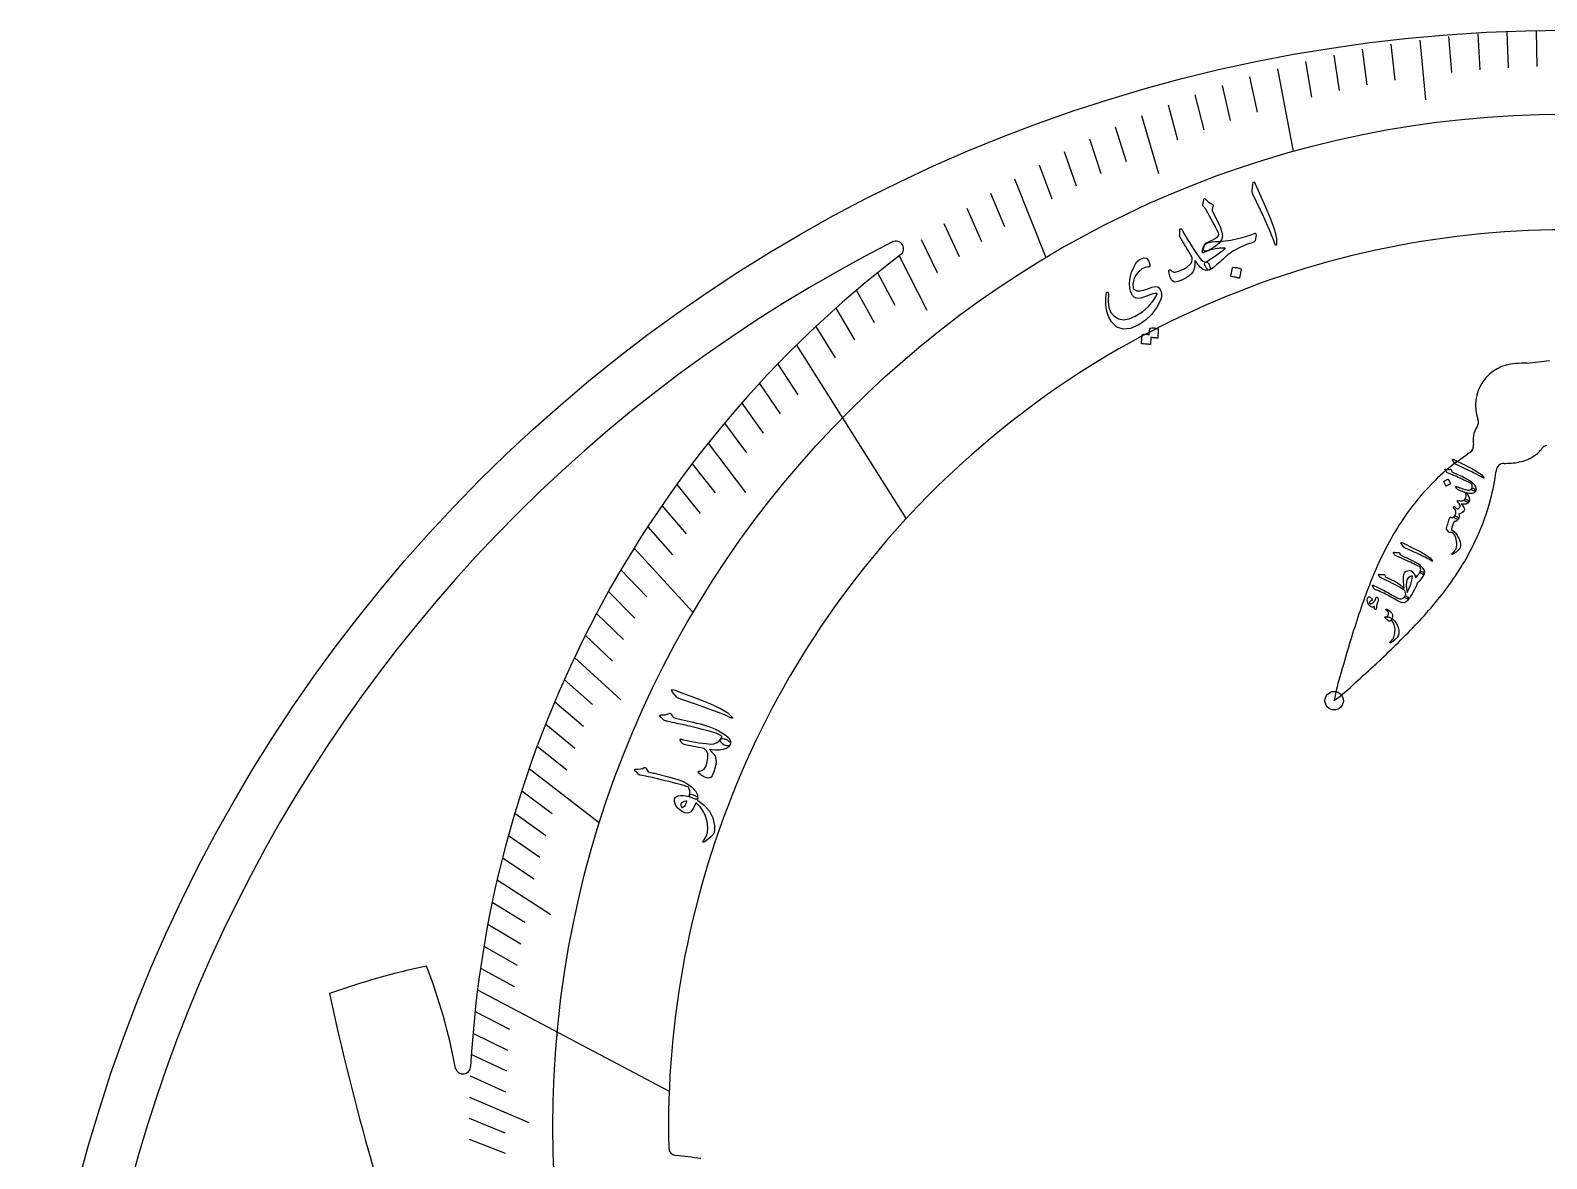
# Model space of a CAD drawing. Header units: millimetres. Extents: x -49.9 to 49.9, y -49.9 to 50.
# Drawn here: x -49.95 to -0.61, y 13.24 to 49.95 of the extents above; entities that cross this region are included whole.
import ezdxf

# ---------------------------------------------------------------- set-up
doc = ezdxf.new("R2010")
doc.units = ezdxf.units.MM
for name, color, linetype in [('CUT_INNER', 6, 'Continuous'), ('CUT_OUTER', 1, 'Continuous'), ('ENGRAVE', 7, 'Continuous'), ('ENGRAVE_FINE', 8, 'Continuous'), ('TEXT', 5, 'Continuous')]:
    doc.layers.add(name, color=color, linetype=linetype)

msp = doc.modelspace()

# ---------------------------------------------------------------- linework, layer by layer
at = {"layer": 'CUT_INNER'}
for points in [[(-2.88, 37.038), (-2.873, 37.048)], [(-3.551, 35.903), (-3.177, 36.172), (-3.169, 36.177), (-3.104, 36.217)], [(-2.249, 35.633), (-2.252, 35.608)], [(-35.623, 16.23), (-35.622, 16.242)]]:
    msp.add_lwpolyline(points, dxfattribs=at)
for centre, radius, start, end in [((0, 14.274), 29.183, 83.0706, 181.3508), ((0, 0), 48.312, 116.9529, 267.6389), ((-21.785, 42.841), 0.25, 307.4429, 116.8945), ((-0.001, 14.274), 35.676, 127.3268, 176.8373), ((-1.56, 37.746), 1.364, 92.2749, 199.3245), ((-1.214, 33.363), 5.76, 90.2986, 93.9792), ((-1.814, 46.738), 7.636, 274.2802, 279.7673), ((-2.253, 36.626), 0.75, 146.7186, 191.9759), ((-3.077, 37.194), 0.251, 324.3884, 23.6669), ((-3.234, 36.43), 0.25, 301.2635, 9.3566), ((-1.883, 37.512), 1.658, 293.4575, 298.4521), ((-1.853, 37.336), 1.49, 300.677, 306.0793), ((-1.438, 36.794), 0.808, 304.9083, 310.7602), ((-1.871, 37.254), 1.44, 311.8546, 317.2183), ((-1.43, 36.865), 0.851, 316.2855, 322.8168), ((-0.554, 36.197), 0.25, 102.0984, 142.1268), ((1.097, 29.87), 7.616, 127.619, 134.464), ((-9.405, 36.541), 7.214, 345.1236, 352.5697), ((-2, 35.611), 0.25, 88.124, 175.087), ((-1.956, 38.586), 2.725, 269.2501, 274.0103), ((-1.903, 37.831), 1.968, 273.998, 282.2075), ((-1.808, 37.38), 1.507, 282.3186, 292.8647), ((1.335, 29.628), 7.955, 134.4652, 143.9787), ((-10.029, 36.702), 7.859, 335.4263, 345.1527), ((2.019, 29.126), 8.804, 143.9538, 149.6137), ((3.328, 28.363), 10.319, 149.6311, 154.47), ((-10.491, 36.915), 8.367, 329.4502, 335.4159), ((5.862, 27.154), 13.127, 154.4784, 158.3129), ((-11.421, 37.468), 9.449, 324.1618, 329.4298), ((10.765, 25.204), 18.402, 158.3128, 161.0752), ((-13.104, 38.687), 11.527, 319.8074, 324.1489), ((21.199, 21.622), 29.435, 161.067, 162.809), ((-16.024, 41.156), 15.351, 316.5128, 319.8034), ((47.841, 13.368), 57.326, 162.79778, 164.14805), ((-21.468, 46.317), 22.852, 314.2847, 316.5167), ((-33.178, 58.309), 39.614, 313.0037, 314.2988), ((-50.167, 76.442), 64.461, 312.25106, 313.05393), ((-0.031, 26.777), 7.614, 162.8132, 169.6925), ((-12.054, 34.232), 7.593, 306.648, 313.5361), ((-32.019, -4.167), 24.204, 102.0276, 109.7847), ((-53.5, 13.018), 17.671, 10.2908, 21.5382), ((41.273, 35.978), 83.315, 192.03386, 199.77843), ((-35.872, 16.243), 0.25, 195.9061, 357.0117), ((-28.925, 13.591), 0.25, 181.2305, 263.6268), ((-30.363, -1.006), 14.418, 81.0966, 84.3854)]:
    msp.add_arc(centre, radius, start, end, dxfattribs=at)
at = {"layer": 'CUT_OUTER'}
msp.add_circle((0, 0), 49.95, dxfattribs=at)
at = {"layer": 'ENGRAVE'}
for points in [[(-9.369, 48.698), (-8.852, 46.011)], [(-17.92, 45.123), (-16.901, 42.558)], [(-25.016, 39.71), (-21.454, 34.056)], [(-30.305, 33.1), (-28.386, 31.003)], [(-33.718, 25.93), (-31.428, 24.169)], [(-35.397, 18.73), (-29.16, 15.43)]]:
    msp.add_lwpolyline(points, dxfattribs=at)
for centre, radius in [((0, 14.274), 32.949), ((-7.522, 28.139), 0.3)]:
    msp.add_circle(centre, radius, dxfattribs=at)
at = {"layer": 'ENGRAVE_FINE'}
for points in [[(-1.901, 49.899), (-1.857, 48.731)], [(-0.951, 49.937), (-0.929, 48.769)], [(-5.676, 49.495), (-5.543, 48.333)], [(-4.738, 49.634), (-4.553, 47.693)], [(-3.796, 49.748), (-3.707, 48.581)], [(-2.85, 49.836), (-2.783, 48.669)], [(-8.457, 48.933), (-8.257, 47.779)], [(-7.536, 49.145), (-7.359, 47.987)], [(-6.609, 49.333), (-6.454, 48.172)], [(-10.274, 48.439), (-10.03, 47.291)], [(-11.169, 48.157), (-10.904, 47.013)], [(-12.929, 47.525), (-12.62, 46.391)], [(-12.054, 47.852), (-11.767, 46.713)], [(-13.793, 47.176), (-13.242, 45.294)], [(-15.484, 46.415), (-15.111, 45.297)], [(-14.645, 46.806), (-14.293, 45.682)], [(-16.31, 46.004), (-15.915, 44.892)], [(-17.122, 45.573), (-16.707, 44.467)], [(-18.703, 44.654), (-18.246, 43.563)], [(-19.471, 44.168), (-18.993, 43.084)], [(-20.224, 43.664), (-19.725, 42.588)], [(-20.959, 43.144), (-20.441, 42.076)], [(-21.679, 42.608), (-20.78, 40.84)], [(-22.381, 42.056), (-21.822, 41.005)], [(-23.067, 41.49), (-22.487, 40.448)], [(-23.734, 40.91), (-23.135, 39.877)], [(-24.384, 40.316), (-23.765, 39.293)], [(-25.629, 39.092), (-24.972, 38.089)], [(-26.224, 38.462), (-25.548, 37.47)], [(-26.8, 37.822), (-26.105, 36.841)], [(-27.358, 37.172), (-26.644, 36.202)], [(-27.897, 36.513), (-26.675, 34.914)], [(-28.416, 35.845), (-27.666, 34.898)], [(-28.917, 35.169), (-28.148, 34.234)], [(-29.399, 34.486), (-28.613, 33.563)], [(-29.861, 33.796), (-29.058, 32.886)], [(-30.73, 32.398), (-29.892, 31.515)], [(-31.136, 31.692), (-30.281, 30.822)], [(-31.523, 30.981), (-30.652, 30.125)], [(-31.891, 30.266), (-31.004, 29.424)], [(-32.241, 29.548), (-30.734, 28.167)], [(-32.573, 28.828), (-31.654, 28.015)], [(-32.886, 28.105), (-31.952, 27.307)], [(-33.181, 27.381), (-32.232, 26.598)], [(-33.459, 26.656), (-32.494, 25.888)], [(-33.961, 25.204), (-32.968, 24.467)], [(-34.186, 24.478), (-33.179, 23.757)], [(-34.394, 23.753), (-33.373, 23.048)], [(-34.585, 23.029), (-33.551, 22.341)], [(-34.76, 22.307), (-33.013, 21.185)], [(-34.919, 21.586), (-33.859, 20.931)], [(-35.062, 20.868), (-33.99, 20.23)], [(-35.189, 20.152), (-34.105, 19.531)], [(-35.3, 19.439), (-34.205, 18.836)], [(-35.479, 18.024), (-34.361, 17.456)], [(-35.546, 17.322), (-34.417, 16.771)], [(-35.599, 16.624), (-34.46, 16.092)], [(-35.638, 15.93), (-34.489, 15.416)], [(-35.663, 15.241), (-33.728, 14.414)], [(-35.675, 14.557), (-34.507, 14.08)], [(-35.674, 13.878), (-34.497, 13.42)]]:
    msp.add_lwpolyline(points, dxfattribs=at)
at = {"layer": 'TEXT'}
for points in [[(-10.173, 44.924), (-10.161, 44.989), (-10.144, 45.017), (-10.12, 45.006), (-10.091, 44.958), (-9.78, 44.25), (-9.592, 43.814), (-9.466, 43.458), (-9.401, 43.182), (-9.397, 42.986), (-9.402, 42.969), (-9.408, 42.958), (-9.415, 42.955), (-9.423, 42.958), (-9.431, 42.965), (-9.438, 42.975), (-9.445, 42.989), (-9.451, 43.005), (-9.494, 43.134), (-9.545, 43.269), (-9.605, 43.41), (-9.673, 43.557), (-9.69, 43.596), (-9.738, 43.7), (-9.815, 43.869), (-9.924, 44.103), (-10.172, 44.62), (-10.183, 44.648), (-10.19, 44.675), (-10.194, 44.7), (-10.193, 44.725)], [(-11.291, 43.36), (-11.331, 43.442), (-11.373, 43.527), (-11.418, 43.617), (-11.467, 43.71), (-11.519, 43.807), (-11.575, 43.909), (-11.634, 44.015), (-11.697, 44.126), (-11.781, 44.231), (-11.788, 44.247), (-11.792, 44.263), (-11.793, 44.278), (-11.792, 44.294), (-11.791, 44.303), (-11.789, 44.314), (-11.786, 44.329), (-11.782, 44.346), (-11.777, 44.366), (-11.773, 44.389), (-11.767, 44.415), (-11.762, 44.444), (-11.76, 44.454), (-11.755, 44.462), (-11.749, 44.468), (-11.741, 44.473), (-11.733, 44.474), (-11.726, 44.472), (-11.718, 44.467), (-11.71, 44.458), (-11.667, 44.408), (-11.616, 44.364), (-11.557, 44.325), (-11.49, 44.29), (-11.473, 44.28), (-11.463, 44.267), (-11.46, 44.251), (-11.465, 44.233), (-11.496, 44.123), (-11.497, 44.11), (-11.495, 44.096), (-11.49, 44.078), (-11.482, 44.058), (-11.338, 43.784), (-11.236, 43.558), (-11.176, 43.381), (-11.158, 43.253), (-11.189, 43.132), (-11.277, 43.014), (-11.423, 42.9), (-11.625, 42.787), (-11.706, 42.76), (-11.755, 42.768), (-11.773, 42.814), (-11.758, 42.896), (-11.755, 42.907), (-11.751, 42.919), (-11.748, 42.93), (-11.744, 42.941), (-11.741, 42.951), (-11.738, 42.962), (-11.735, 42.972), (-11.732, 42.981), (-11.723, 43.002), (-11.709, 43.019), (-11.691, 43.033), (-11.669, 43.045), (-11.565, 43.09), (-11.474, 43.135), (-11.398, 43.177), (-11.335, 43.218), (-11.302, 43.248), (-11.284, 43.281), (-11.28, 43.319), (-11.291, 43.36)], [(-11.697, 42.411), (-11.672, 42.41), (-11.649, 42.401), (-11.628, 42.384), (-11.608, 42.36), (-11.589, 42.328), (-11.575, 42.295), (-11.564, 42.263), (-11.559, 42.231), (-11.558, 42.201), (-11.563, 42.178), (-11.573, 42.161), (-11.589, 42.15), (-11.684, 42.139), (-11.78, 42.17), (-11.877, 42.243), (-11.976, 42.359), (-11.991, 42.38), (-12.004, 42.398), (-12.015, 42.413), (-12.024, 42.425), (-12.032, 42.435), (-12.037, 42.442), (-12.04, 42.446), (-12.041, 42.447), (-12.049, 42.454), (-12.054, 42.454), (-12.057, 42.449), (-12.057, 42.437), (-12.058, 42.305), (-12.075, 42.195), (-12.107, 42.106), (-12.155, 42.038), (-12.236, 41.966), (-12.339, 41.899), (-12.462, 41.835), (-12.606, 41.774), (-12.715, 41.76), (-12.8, 41.808), (-12.862, 41.919), (-12.9, 42.092), (-12.901, 42.115), (-12.897, 42.133), (-12.89, 42.147), (-12.878, 42.157), (-12.865, 42.162), (-12.851, 42.161), (-12.836, 42.153), (-12.822, 42.139), (-12.79, 42.108), (-12.76, 42.088), (-12.73, 42.079), (-12.701, 42.08), (-12.558, 42.12), (-12.429, 42.175), (-12.315, 42.245), (-12.215, 42.331), (-12.177, 42.379), (-12.151, 42.432), (-12.138, 42.491), (-12.138, 42.556), (-12.151, 42.581), (-12.184, 42.638), (-12.238, 42.727), (-12.312, 42.847), (-12.351, 42.912), (-12.387, 42.97), (-12.418, 43.022), (-12.445, 43.068), (-12.469, 43.108), (-12.489, 43.14), (-12.504, 43.165), (-12.516, 43.183), (-12.532, 43.212), (-12.543, 43.239), (-12.549, 43.263), (-12.55, 43.285), (-12.549, 43.314), (-12.547, 43.34), (-12.546, 43.365), (-12.545, 43.388), (-12.544, 43.409), (-12.543, 43.428), (-12.543, 43.444), (-12.544, 43.459), (-12.543, 43.471), (-12.539, 43.481), (-12.532, 43.487), (-12.523, 43.492), (-12.51, 43.492), (-12.499, 43.49), (-12.491, 43.484), (-12.483, 43.474), (-12.402, 43.334), (-12.324, 43.202), (-12.248, 43.078), (-12.176, 42.962), (-12.106, 42.853), (-12.04, 42.752), (-11.977, 42.66), (-11.918, 42.574), (-11.857, 42.497), (-11.8, 42.444), (-11.746, 42.416), (-11.697, 42.411)], [(-11.401, 43.074), (-11.32, 43.075), (-11.237, 43.08), (-11.151, 43.087), (-11.064, 43.097), (-10.975, 43.111), (-10.885, 43.126), (-10.793, 43.144), (-10.699, 43.164), (-10.52, 43.207), (-10.363, 43.251), (-10.23, 43.296), (-10.118, 43.343), (-10.106, 43.347), (-10.095, 43.348), (-10.085, 43.344), (-10.077, 43.338), (-10.07, 43.328), (-10.066, 43.317), (-10.064, 43.305), (-10.064, 43.292), (-10.098, 43.104), (-10.102, 43.088), (-10.111, 43.076), (-10.123, 43.068), (-10.14, 43.063), (-10.375, 42.983), (-10.594, 42.887), (-10.795, 42.774), (-10.977, 42.646), (-10.988, 42.639), (-11.004, 42.625), (-11.028, 42.605), (-11.058, 42.579), (-11.095, 42.547), (-11.139, 42.508), (-11.189, 42.464), (-11.245, 42.412), (-11.355, 42.315), (-11.449, 42.238), (-11.527, 42.184), (-11.589, 42.15), (-11.608, 42.15), (-11.63, 42.162), (-11.657, 42.187), (-11.687, 42.225), (-11.723, 42.292), (-11.736, 42.346), (-11.727, 42.386), (-11.694, 42.413), (-11.64, 42.442), (-11.565, 42.489), (-11.47, 42.556), (-11.353, 42.64), (-11.294, 42.682), (-11.242, 42.72), (-11.198, 42.752), (-11.161, 42.778), (-11.132, 42.8), (-11.11, 42.816), (-11.096, 42.826), (-11.089, 42.832), (-11.087, 42.834), (-11.085, 42.836), (-11.084, 42.838), (-11.082, 42.839), (-11.081, 42.841), (-11.08, 42.842), (-11.079, 42.843), (-11.077, 42.843), (-11.07, 42.851), (-11.068, 42.857), (-11.072, 42.86), (-11.081, 42.862), (-11.12, 42.864), (-11.161, 42.865), (-11.202, 42.864), (-11.245, 42.86), (-11.29, 42.855), (-11.336, 42.848), (-11.383, 42.839), (-11.432, 42.828), (-11.479, 42.817), (-11.526, 42.805), (-11.572, 42.792), (-11.616, 42.778), (-11.659, 42.763), (-11.701, 42.746), (-11.74, 42.729), (-11.778, 42.711), (-11.788, 42.708), (-11.796, 42.709), (-11.803, 42.714), (-11.806, 42.723), (-11.808, 42.741), (-11.808, 42.759), (-11.808, 42.777), (-11.806, 42.795), (-11.803, 42.813), (-11.799, 42.833), (-11.795, 42.852), (-11.79, 42.873), (-11.777, 42.913), (-11.762, 42.946), (-11.744, 42.973), (-11.723, 42.992), (-11.663, 43.026), (-11.589, 43.051), (-11.502, 43.067), (-11.401, 43.074)], [(-13.569, 42.251), (-13.676, 42.237), (-13.78, 42.187), (-13.879, 42.103), (-13.974, 41.984), (-14.025, 41.89), (-14.057, 41.792), (-14.07, 41.691), (-14.065, 41.585), (-14.06, 41.566), (-14.051, 41.548), (-14.038, 41.531), (-14.022, 41.516), (-13.947, 41.478), (-13.85, 41.471), (-13.731, 41.493), (-13.589, 41.544), (-13.45, 41.596), (-13.341, 41.617), (-13.262, 41.609), (-13.215, 41.571), (-13.162, 41.469), (-13.137, 41.367), (-13.141, 41.266), (-13.171, 41.166), (-13.304, 40.922), (-13.466, 40.709), (-13.658, 40.525), (-13.88, 40.37), (-14.149, 40.249), (-14.386, 40.224), (-14.593, 40.294), (-14.771, 40.462), (-14.837, 40.572), (-14.89, 40.702), (-14.928, 40.852), (-14.951, 41.024), (-14.954, 41.074), (-14.955, 41.123), (-14.954, 41.17), (-14.953, 41.217), (-14.95, 41.263), (-14.945, 41.309), (-14.939, 41.353), (-14.932, 41.398), (-14.925, 41.418), (-14.917, 41.429), (-14.905, 41.432), (-14.89, 41.428), (-14.879, 41.418), (-14.871, 41.406), (-14.866, 41.392), (-14.866, 41.376), (-14.879, 41.132), (-14.854, 40.931), (-14.793, 40.773), (-14.697, 40.658), (-14.543, 40.567), (-14.375, 40.535), (-14.192, 40.562), (-13.993, 40.648), (-13.759, 40.796), (-13.565, 40.961), (-13.409, 41.145), (-13.291, 41.348), (-13.286, 41.363), (-13.287, 41.375), (-13.294, 41.384), (-13.308, 41.389), (-13.354, 41.389), (-13.427, 41.373), (-13.525, 41.34), (-13.648, 41.29), (-13.777, 41.243), (-13.883, 41.224), (-13.968, 41.233), (-14.032, 41.27), (-14.081, 41.326), (-14.121, 41.391), (-14.15, 41.465), (-14.17, 41.549), (-14.182, 41.726), (-14.164, 41.904), (-14.114, 42.084), (-14.033, 42.264), (-14.01, 42.309), (-13.986, 42.349), (-13.96, 42.386), (-13.935, 42.418), (-13.909, 42.447), (-13.882, 42.471), (-13.856, 42.492), (-13.829, 42.509), (-13.714, 42.552), (-13.624, 42.538), (-13.559, 42.465), (-13.518, 42.335), (-13.515, 42.296), (-13.523, 42.269), (-13.541, 42.254), (-13.569, 42.251)], [(-10.831, 42.224), (-10.829, 42.229), (-10.824, 42.233), (-10.818, 42.237), (-10.81, 42.239), (-10.746, 42.237), (-10.683, 42.229), (-10.621, 42.214), (-10.56, 42.193), (-10.554, 42.189), (-10.55, 42.184), (-10.548, 42.178), (-10.549, 42.171), (-10.597, 41.897), (-10.6, 41.89), (-10.606, 41.886), (-10.614, 41.886), (-10.626, 41.889), (-10.636, 41.892), (-10.652, 41.896), (-10.674, 41.901), (-10.701, 41.907), (-10.735, 41.914), (-10.775, 41.922), (-10.821, 41.931), (-10.874, 41.941), (-10.881, 41.943), (-10.886, 41.946), (-10.887, 41.951), (-10.886, 41.956)], [(-13.525, 40.244), (-13.524, 40.249), (-13.52, 40.254), (-13.515, 40.258), (-13.507, 40.261), (-13.476, 40.264), (-13.444, 40.266), (-13.414, 40.266), (-13.383, 40.265), (-13.352, 40.262), (-13.322, 40.257), (-13.291, 40.251), (-13.26, 40.243), (-13.253, 40.239), (-13.248, 40.234), (-13.245, 40.227), (-13.244, 40.219), (-13.262, 39.942), (-13.264, 39.937), (-13.269, 39.935), (-13.277, 39.934), (-13.288, 39.935), (-13.296, 39.937), (-13.309, 39.94), (-13.327, 39.942), (-13.349, 39.944), (-13.376, 39.947), (-13.409, 39.949), (-13.446, 39.952), (-13.488, 39.955), (-13.501, 39.739), (-13.503, 39.731), (-13.508, 39.727), (-13.517, 39.726), (-13.529, 39.727), (-13.539, 39.729), (-13.555, 39.731), (-13.576, 39.734), (-13.604, 39.737), (-13.637, 39.741), (-13.677, 39.744), (-13.723, 39.748), (-13.776, 39.752), (-13.782, 39.754), (-13.786, 39.757), (-13.788, 39.761), (-13.787, 39.767), (-13.768, 40.038), (-13.766, 40.043), (-13.763, 40.048), (-13.757, 40.051), (-13.75, 40.055), (-13.724, 40.059), (-13.698, 40.062), (-13.672, 40.063), (-13.646, 40.062), (-13.62, 40.06), (-13.594, 40.057), (-13.569, 40.052), (-13.543, 40.047)], [(-3.861, 35.574), (-3.879, 35.599), (-3.893, 35.618), (-3.904, 35.632), (-3.911, 35.641), (-3.915, 35.647), (-3.917, 35.653), (-3.917, 35.658), (-3.915, 35.664), (-3.91, 35.669), (-3.905, 35.671), (-3.898, 35.672), (-3.89, 35.671), (-3.852, 35.663), (-3.815, 35.66), (-3.779, 35.662), (-3.745, 35.667), (-3.735, 35.668), (-3.726, 35.665), (-3.719, 35.657), (-3.713, 35.645), (-3.688, 35.585), (-3.666, 35.575), (-3.645, 35.565), (-3.624, 35.555), (-3.604, 35.545), (-3.584, 35.536), (-3.564, 35.527), (-3.545, 35.518), (-3.526, 35.509), (-3.35, 35.428), (-3.215, 35.361), (-3.12, 35.308), (-3.066, 35.27), (-2.981, 35.179), (-2.928, 35.096), (-2.906, 35.022), (-2.917, 34.956), (-2.918, 34.955), (-2.919, 34.953), (-2.92, 34.952), (-2.921, 34.95), (-2.934, 34.947), (-2.956, 34.953), (-2.987, 34.968), (-3.026, 34.994), (-3.04, 35.004), (-3.049, 35.015), (-3.051, 35.026), (-3.048, 35.037), (-3.032, 35.078), (-3.026, 35.117), (-3.031, 35.154), (-3.045, 35.188), (-3.076, 35.206), (-3.112, 35.225), (-3.152, 35.246), (-3.198, 35.268), (-3.248, 35.292), (-3.303, 35.318), (-3.361, 35.345), (-3.425, 35.374), (-3.486, 35.402), (-3.542, 35.428), (-3.591, 35.45), (-3.635, 35.47), (-3.672, 35.486), (-3.702, 35.5), (-3.727, 35.511), (-3.744, 35.52), (-3.836, 35.557), (-3.845, 35.561), (-3.852, 35.566), (-3.857, 35.57), (-3.861, 35.574)], [(-3.652, 35.944), (-3.671, 35.974), (-3.673, 35.991), (-3.66, 35.995), (-3.631, 35.985), (-3.254, 35.797), (-3.023, 35.681), (-2.846, 35.578), (-2.722, 35.486), (-2.652, 35.405), (-2.648, 35.396), (-2.647, 35.39), (-2.649, 35.386), (-2.653, 35.384), (-2.659, 35.384), (-2.666, 35.386), (-2.673, 35.389), (-2.682, 35.394), (-2.745, 35.433), (-2.813, 35.471), (-2.887, 35.509), (-2.967, 35.547), (-2.988, 35.557), (-3.044, 35.584), (-3.135, 35.627), (-3.262, 35.687), (-3.545, 35.819), (-3.559, 35.827), (-3.572, 35.835), (-3.582, 35.845), (-3.591, 35.855)], [(-3.948, 35.264), (-3.948, 35.267), (-3.948, 35.27), (-3.946, 35.273), (-3.943, 35.277), (-3.914, 35.298), (-3.884, 35.316), (-3.852, 35.331), (-3.818, 35.342), (-3.814, 35.343), (-3.811, 35.342), (-3.808, 35.34), (-3.806, 35.337), (-3.738, 35.2), (-3.737, 35.196), (-3.738, 35.192), (-3.742, 35.189), (-3.748, 35.186), (-3.754, 35.184), (-3.762, 35.18), (-3.773, 35.175), (-3.788, 35.168), (-3.805, 35.16), (-3.825, 35.15), (-3.849, 35.138), (-3.875, 35.124), (-3.879, 35.123), (-3.882, 35.122), (-3.885, 35.124), (-3.886, 35.127)], [(-3.505, 35.007), (-3.511, 35.011), (-3.519, 35.02), (-3.528, 35.032), (-3.538, 35.048), (-3.548, 35.064), (-3.555, 35.077), (-3.561, 35.087), (-3.564, 35.094), (-3.564, 35.103), (-3.56, 35.108), (-3.551, 35.109), (-3.537, 35.105), (-3.528, 35.102), (-3.517, 35.098), (-3.504, 35.094), (-3.49, 35.089), (-3.473, 35.084), (-3.456, 35.077), (-3.437, 35.07), (-3.416, 35.063), (-3.33, 35.033), (-3.26, 35.01), (-3.206, 34.995), (-3.169, 34.988), (-3.132, 34.988), (-3.1, 34.996), (-3.072, 35.013), (-3.048, 35.037), (-3.041, 35.044), (-3.033, 35.049), (-3.024, 35.052), (-3.014, 35.052), (-3.002, 35.051), (-2.991, 35.046), (-2.98, 35.039), (-2.969, 35.028), (-2.942, 35.003), (-2.925, 34.982), (-2.917, 34.967), (-2.917, 34.956), (-2.965, 34.906), (-3.03, 34.88), (-3.111, 34.877), (-3.209, 34.898), (-3.212, 34.898), (-3.214, 34.898), (-3.215, 34.896), (-3.213, 34.894), (-3.158, 34.811), (-3.127, 34.735), (-3.12, 34.665), (-3.137, 34.601), (-3.141, 34.596), (-3.148, 34.592), (-3.156, 34.592), (-3.166, 34.593), (-3.18, 34.598), (-3.196, 34.604), (-3.216, 34.611), (-3.24, 34.621), (-3.261, 34.633), (-3.272, 34.647), (-3.275, 34.664), (-3.268, 34.683), (-3.24, 34.743), (-3.228, 34.8), (-3.232, 34.855), (-3.251, 34.908), (-3.255, 34.911), (-3.266, 34.916), (-3.283, 34.922), (-3.306, 34.929), (-3.32, 34.934), (-3.337, 34.94), (-3.358, 34.948), (-3.381, 34.957), (-3.408, 34.968), (-3.437, 34.98), (-3.47, 34.993), (-3.505, 35.007)], [(-3.61, 34.13), (-3.582, 34.183), (-3.565, 34.23), (-3.558, 34.273), (-3.563, 34.31), (-3.572, 34.332), (-3.585, 34.355), (-3.603, 34.381), (-3.625, 34.409), (-3.631, 34.418), (-3.635, 34.426), (-3.636, 34.434), (-3.636, 34.44), (-3.633, 34.447), (-3.629, 34.452), (-3.624, 34.455), (-3.617, 34.457), (-3.609, 34.456), (-3.601, 34.454), (-3.594, 34.449), (-3.586, 34.442), (-3.57, 34.421), (-3.554, 34.405), (-3.541, 34.393), (-3.53, 34.386), (-3.511, 34.382), (-3.492, 34.384), (-3.472, 34.394), (-3.453, 34.411), (-3.435, 34.432), (-3.423, 34.453), (-3.418, 34.472), (-3.419, 34.491), (-3.429, 34.515), (-3.447, 34.544), (-3.474, 34.577), (-3.509, 34.615), (-3.513, 34.62), (-3.514, 34.626), (-3.513, 34.633), (-3.509, 34.641), (-3.504, 34.648), (-3.498, 34.652), (-3.492, 34.654), (-3.485, 34.654), (-3.409, 34.644), (-3.347, 34.645), (-3.3, 34.659), (-3.267, 34.684), (-3.259, 34.689), (-3.246, 34.691), (-3.228, 34.687), (-3.205, 34.68), (-3.188, 34.672), (-3.173, 34.663), (-3.159, 34.652), (-3.147, 34.64), (-3.139, 34.629), (-3.134, 34.619), (-3.133, 34.611), (-3.136, 34.603), (-3.174, 34.562), (-3.227, 34.537), (-3.294, 34.529), (-3.376, 34.538), (-3.38, 34.539), (-3.382, 34.538), (-3.382, 34.535), (-3.38, 34.531), (-3.348, 34.493), (-3.322, 34.459), (-3.303, 34.43), (-3.291, 34.405), (-3.285, 34.385), (-3.283, 34.365), (-3.286, 34.346), (-3.293, 34.328), (-3.326, 34.282), (-3.365, 34.249), (-3.412, 34.229), (-3.465, 34.221), (-3.458, 34.171), (-3.458, 34.125), (-3.465, 34.085), (-3.48, 34.049), (-3.487, 34.042), (-3.497, 34.039), (-3.511, 34.038), (-3.529, 34.041), (-3.578, 34.059), (-3.608, 34.079), (-3.619, 34.103), (-3.61, 34.13)], [(-3.478, 34.052), (-3.493, 34.03), (-3.509, 34.011), (-3.525, 33.996), (-3.542, 33.985), (-3.55, 33.98), (-3.559, 33.977), (-3.568, 33.974), (-3.578, 33.972), (-3.588, 33.971), (-3.598, 33.97), (-3.609, 33.97), (-3.62, 33.969), (-3.648, 33.903), (-3.672, 33.84), (-3.69, 33.782), (-3.702, 33.727), (-3.703, 33.714), (-3.7, 33.702), (-3.693, 33.692), (-3.682, 33.684), (-3.638, 33.651), (-3.6, 33.618), (-3.567, 33.585), (-3.541, 33.552), (-3.522, 33.523), (-3.504, 33.494), (-3.488, 33.463), (-3.472, 33.432), (-3.459, 33.4), (-3.446, 33.367), (-3.435, 33.334), (-3.426, 33.299), (-3.413, 33.236), (-3.41, 33.181), (-3.417, 33.135), (-3.433, 33.096), (-3.456, 33.064), (-3.483, 33.033), (-3.516, 33.002), (-3.553, 32.972), (-3.572, 32.958), (-3.591, 32.945), (-3.607, 32.934), (-3.623, 32.925), (-3.638, 32.916), (-3.651, 32.91), (-3.662, 32.904), (-3.672, 32.899), (-3.68, 32.897), (-3.687, 32.897), (-3.692, 32.9), (-3.697, 32.904), (-3.7, 32.91), (-3.7, 32.916), (-3.696, 32.922), (-3.689, 32.927), (-3.661, 32.949), (-3.638, 32.97), (-3.619, 32.99), (-3.604, 33.009), (-3.597, 33.02), (-3.59, 33.031), (-3.583, 33.042), (-3.575, 33.055), (-3.568, 33.069), (-3.561, 33.083), (-3.554, 33.099), (-3.546, 33.115), (-3.536, 33.152), (-3.53, 33.199), (-3.53, 33.257), (-3.536, 33.326), (-3.549, 33.398), (-3.569, 33.465), (-3.598, 33.529), (-3.634, 33.59), (-3.636, 33.592), (-3.638, 33.594), (-3.64, 33.595), (-3.643, 33.595), (-3.676, 33.605), (-3.708, 33.61), (-3.738, 33.612), (-3.766, 33.611), (-3.781, 33.615), (-3.801, 33.632), (-3.826, 33.661), (-3.857, 33.704), (-3.862, 33.714), (-3.865, 33.724), (-3.865, 33.735), (-3.863, 33.746), (-3.852, 33.792), (-3.84, 33.837), (-3.828, 33.88), (-3.815, 33.923), (-3.803, 33.966), (-3.789, 34.008), (-3.776, 34.049), (-3.761, 34.089), (-3.757, 34.098), (-3.751, 34.104), (-3.744, 34.106), (-3.735, 34.105), (-3.718, 34.099), (-3.701, 34.094), (-3.685, 34.092), (-3.67, 34.093), (-3.655, 34.097), (-3.64, 34.105), (-3.625, 34.117), (-3.609, 34.133), (-3.599, 34.14), (-3.587, 34.143), (-3.573, 34.142), (-3.556, 34.137), (-3.539, 34.129), (-3.523, 34.119), (-3.508, 34.108), (-3.494, 34.094), (-3.483, 34.081), (-3.477, 34.07), (-3.475, 34.06), (-3.478, 34.052)], [(-5.331, 33.24), (-5.349, 33.27), (-5.351, 33.287), (-5.338, 33.291), (-5.309, 33.281), (-4.932, 33.093), (-4.702, 32.977), (-4.524, 32.874), (-4.401, 32.782), (-4.33, 32.701), (-4.326, 32.692), (-4.325, 32.686), (-4.327, 32.681), (-4.332, 32.68), (-4.337, 32.68), (-4.344, 32.682), (-4.351, 32.685), (-4.36, 32.69), (-4.423, 32.729), (-4.491, 32.767), (-4.565, 32.805), (-4.645, 32.843), (-4.666, 32.853), (-4.722, 32.88), (-4.813, 32.923), (-4.94, 32.983), (-5.223, 33.115), (-5.237, 33.123), (-5.25, 33.131), (-5.26, 33.141), (-5.269, 33.151)], [(-5.54, 32.87), (-5.557, 32.895), (-5.571, 32.914), (-5.582, 32.928), (-5.589, 32.937), (-5.593, 32.943), (-5.595, 32.949), (-5.595, 32.955), (-5.593, 32.96), (-5.589, 32.965), (-5.583, 32.967), (-5.576, 32.968), (-5.568, 32.967), (-5.53, 32.959), (-5.493, 32.956), (-5.457, 32.958), (-5.424, 32.963), (-5.413, 32.964), (-5.404, 32.961), (-5.397, 32.953), (-5.391, 32.941), (-5.366, 32.881), (-5.344, 32.871), (-5.323, 32.861), (-5.302, 32.851), (-5.282, 32.841), (-5.262, 32.832), (-5.242, 32.823), (-5.223, 32.814), (-5.204, 32.805), (-5.028, 32.724), (-4.893, 32.657), (-4.799, 32.604), (-4.744, 32.566), (-4.659, 32.475), (-4.606, 32.392), (-4.585, 32.318), (-4.595, 32.252), (-4.596, 32.251), (-4.597, 32.249), (-4.598, 32.248), (-4.599, 32.246), (-4.612, 32.243), (-4.634, 32.249), (-4.665, 32.264), (-4.705, 32.29), (-4.718, 32.3), (-4.727, 32.311), (-4.729, 32.322), (-4.726, 32.333), (-4.71, 32.375), (-4.705, 32.413), (-4.709, 32.45), (-4.723, 32.484), (-4.754, 32.502), (-4.79, 32.521), (-4.831, 32.542), (-4.876, 32.564), (-4.926, 32.588), (-4.981, 32.614), (-5.04, 32.641), (-5.103, 32.67), (-5.165, 32.698), (-5.22, 32.724), (-5.269, 32.746), (-5.313, 32.766), (-5.35, 32.782), (-5.38, 32.796), (-5.405, 32.807), (-5.423, 32.816), (-5.514, 32.853), (-5.523, 32.857), (-5.53, 32.862), (-5.535, 32.866), (-5.54, 32.87)], [(-4.826, 31.958), (-4.846, 31.89), (-4.875, 31.817), (-4.914, 31.739), (-4.961, 31.656), (-4.986, 31.615), (-5.008, 31.578), (-5.028, 31.546), (-5.046, 31.519), (-5.062, 31.495), (-5.074, 31.476), (-5.085, 31.462), (-5.092, 31.451), (-5.099, 31.448), (-5.109, 31.446), (-5.122, 31.447), (-5.139, 31.45), (-5.186, 31.466), (-5.216, 31.485), (-5.228, 31.507), (-5.223, 31.532), (-5.185, 31.596), (-5.222, 31.729), (-5.293, 31.773), (-5.37, 31.818), (-5.45, 31.864), (-5.536, 31.91), (-5.626, 31.957), (-5.721, 32.004), (-5.82, 32.052), (-5.923, 32.1), (-5.938, 32.107), (-5.951, 32.114), (-5.963, 32.119), (-5.973, 32.124), (-5.981, 32.128), (-5.989, 32.13), (-5.995, 32.132), (-5.999, 32.133), (-6.013, 32.142), (-6.03, 32.161), (-6.052, 32.19), (-6.076, 32.229), (-6.079, 32.234), (-6.08, 32.239), (-6.08, 32.243), (-6.078, 32.246), (-6.075, 32.249), (-6.071, 32.251), (-6.066, 32.252), (-6.061, 32.252), (-6.015, 32.245), (-5.975, 32.241), (-5.941, 32.241), (-5.914, 32.245), (-5.901, 32.246), (-5.891, 32.243), (-5.882, 32.235), (-5.876, 32.222), (-5.859, 32.177), (-5.856, 32.171), (-5.85, 32.165), (-5.841, 32.159), (-5.83, 32.153), (-5.683, 32.084), (-5.561, 32.023), (-5.464, 31.969), (-5.393, 31.924), (-5.38, 31.915), (-5.366, 31.903), (-5.35, 31.89), (-5.332, 31.874), (-5.312, 31.856), (-5.29, 31.836), (-5.266, 31.814), (-5.24, 31.791), (-5.256, 31.916), (-5.265, 32.022), (-5.269, 32.108), (-5.265, 32.175), (-5.256, 32.228), (-5.244, 32.272), (-5.228, 32.304), (-5.209, 32.327), (-5.175, 32.351), (-5.135, 32.366), (-5.09, 32.373), (-5.038, 32.372), (-5.029, 32.37), (-5.018, 32.366), (-5.007, 32.358), (-4.994, 32.349), (-4.949, 32.302), (-4.914, 32.251), (-4.889, 32.196), (-4.874, 32.137), (-4.85, 32.16), (-4.828, 32.184), (-4.807, 32.208), (-4.787, 32.232), (-4.769, 32.257), (-4.753, 32.282), (-4.738, 32.308), (-4.725, 32.335), (-4.719, 32.343), (-4.71, 32.348), (-4.697, 32.349), (-4.683, 32.344), (-4.653, 32.333), (-4.63, 32.321), (-4.614, 32.307), (-4.604, 32.293), (-4.598, 32.279), (-4.594, 32.268), (-4.593, 32.259), (-4.594, 32.253), (-4.638, 32.179), (-4.691, 32.105), (-4.753, 32.031), (-4.826, 31.958)], [(-5.062, 32.171), (-5.116, 32.135), (-5.153, 32.076), (-5.173, 31.995), (-5.176, 31.89), (-5.175, 31.861), (-5.172, 31.832), (-5.169, 31.804), (-5.165, 31.775), (-5.16, 31.747), (-5.155, 31.719), (-5.149, 31.692), (-5.143, 31.664), (-5.077, 31.798), (-5.027, 31.93), (-4.992, 32.061), (-4.973, 32.191), (-4.992, 32.19), (-5.013, 32.187), (-5.036, 32.18), (-5.062, 32.171)], [(-6.275, 31.88), (-6.278, 31.885), (-6.279, 31.89), (-6.279, 31.893), (-6.278, 31.895), (-6.274, 31.898), (-6.266, 31.897), (-6.255, 31.894), (-6.24, 31.888), (-6.124, 31.833), (-6.018, 31.78), (-5.921, 31.731), (-5.833, 31.684), (-5.759, 31.643), (-5.693, 31.606), (-5.634, 31.574), (-5.583, 31.546), (-5.539, 31.522), (-5.504, 31.502), (-5.476, 31.487), (-5.455, 31.476), (-5.388, 31.452), (-5.327, 31.453), (-5.272, 31.48), (-5.223, 31.532), (-5.208, 31.546), (-5.191, 31.551), (-5.173, 31.546), (-5.152, 31.531), (-5.121, 31.503), (-5.101, 31.48), (-5.092, 31.463), (-5.092, 31.451), (-5.155, 31.374), (-5.227, 31.333), (-5.307, 31.328), (-5.396, 31.358), (-5.434, 31.378), (-5.473, 31.399), (-5.512, 31.42), (-5.55, 31.441), (-5.589, 31.462), (-5.628, 31.484), (-5.666, 31.506), (-5.705, 31.528), (-5.778, 31.57), (-5.846, 31.606), (-5.906, 31.637), (-5.96, 31.662), (-6.013, 31.685), (-6.07, 31.709), (-6.13, 31.734), (-6.195, 31.759), (-6.206, 31.765), (-6.215, 31.771), (-6.223, 31.778), (-6.229, 31.786)], [(-6.083, 31.41), (-6.092, 31.389), (-6.099, 31.37), (-6.106, 31.352), (-6.112, 31.335), (-6.118, 31.32), (-6.122, 31.306), (-6.126, 31.294), (-6.128, 31.283), (-6.13, 31.272), (-6.133, 31.259), (-6.136, 31.244), (-6.139, 31.226), (-6.142, 31.205), (-6.146, 31.183), (-6.149, 31.157), (-6.153, 31.13), (-6.156, 31.119), (-6.16, 31.112), (-6.167, 31.107), (-6.176, 31.106), (-6.192, 31.112), (-6.204, 31.13), (-6.21, 31.162), (-6.212, 31.207), (-6.24, 31.191), (-6.266, 31.182), (-6.29, 31.18), (-6.311, 31.183), (-6.344, 31.202), (-6.373, 31.231), (-6.4, 31.271), (-6.424, 31.322), (-6.441, 31.375), (-6.446, 31.423), (-6.439, 31.464), (-6.421, 31.499), (-6.404, 31.515), (-6.387, 31.522), (-6.368, 31.519), (-6.347, 31.508), (-6.327, 31.491), (-6.311, 31.473), (-6.298, 31.455), (-6.288, 31.435), (-6.282, 31.418), (-6.283, 31.406), (-6.29, 31.398), (-6.302, 31.395), (-6.319, 31.394), (-6.334, 31.389), (-6.346, 31.381), (-6.357, 31.369), (-6.365, 31.355), (-6.37, 31.341), (-6.371, 31.327), (-6.367, 31.313), (-6.361, 31.3), (-6.352, 31.292), (-6.341, 31.289), (-6.329, 31.291), (-6.292, 31.306), (-6.257, 31.329), (-6.224, 31.362), (-6.192, 31.404), (-6.19, 31.408), (-6.188, 31.412), (-6.186, 31.417), (-6.183, 31.423), (-6.181, 31.43), (-6.178, 31.436), (-6.176, 31.444), (-6.173, 31.452), (-6.169, 31.46), (-6.166, 31.468), (-6.164, 31.475), (-6.161, 31.481), (-6.159, 31.486), (-6.157, 31.491), (-6.155, 31.495), (-6.154, 31.498), (-6.149, 31.504), (-6.144, 31.508), (-6.139, 31.51), (-6.133, 31.509), (-6.127, 31.509), (-6.123, 31.507), (-6.119, 31.504), (-6.116, 31.501), (-6.098, 31.471), (-6.087, 31.445), (-6.082, 31.425), (-6.083, 31.41)], [(-5.834, 31.109), (-5.828, 31.115), (-5.822, 31.118), (-5.814, 31.119), (-5.806, 31.115), (-5.753, 31.087), (-5.709, 31.056), (-5.673, 31.022), (-5.645, 30.985), (-5.626, 30.947), (-5.619, 30.906), (-5.622, 30.863), (-5.636, 30.819), (-5.649, 30.79), (-5.665, 30.765), (-5.685, 30.744), (-5.707, 30.726), (-5.718, 30.722), (-5.731, 30.724), (-5.745, 30.731), (-5.761, 30.743), (-5.858, 30.834), (-5.865, 30.841), (-5.87, 30.847), (-5.872, 30.852), (-5.872, 30.857), (-5.869, 30.86), (-5.865, 30.863), (-5.859, 30.864), (-5.85, 30.865), (-5.831, 30.869), (-5.813, 30.877), (-5.796, 30.89), (-5.779, 30.908), (-5.766, 30.929), (-5.758, 30.951), (-5.754, 30.974), (-5.756, 30.998), (-5.763, 31.023), (-5.777, 31.045), (-5.797, 31.065), (-5.824, 31.083), (-5.832, 31.089), (-5.836, 31.095), (-5.837, 31.102), (-5.834, 31.109)], [(-5.849, 30.867), (-5.817, 30.87), (-5.788, 30.869), (-5.761, 30.866), (-5.736, 30.859), (-5.711, 30.848), (-5.683, 30.833), (-5.652, 30.814), (-5.618, 30.789), (-5.558, 30.736), (-5.509, 30.672), (-5.469, 30.599), (-5.439, 30.516), (-5.421, 30.433), (-5.414, 30.361), (-5.42, 30.3), (-5.439, 30.25), (-5.487, 30.179), (-5.543, 30.118), (-5.609, 30.066), (-5.685, 30.022), (-5.691, 30.02), (-5.696, 30.018), (-5.701, 30.018), (-5.705, 30.019), (-5.71, 30.021), (-5.713, 30.024), (-5.715, 30.027), (-5.716, 30.031), (-5.715, 30.036), (-5.713, 30.04), (-5.71, 30.044), (-5.706, 30.047), (-5.684, 30.067), (-5.664, 30.087), (-5.646, 30.107), (-5.63, 30.126), (-5.615, 30.145), (-5.603, 30.164), (-5.592, 30.183), (-5.583, 30.203), (-5.544, 30.34), (-5.538, 30.473), (-5.565, 30.602), (-5.625, 30.726), (-5.628, 30.728), (-5.632, 30.732), (-5.639, 30.736), (-5.647, 30.741), (-5.655, 30.743), (-5.668, 30.741), (-5.685, 30.736), (-5.707, 30.726), (-5.721, 30.724), (-5.734, 30.727), (-5.747, 30.733), (-5.761, 30.743), (-5.858, 30.834), (-5.869, 30.847), (-5.872, 30.857), (-5.865, 30.863), (-5.849, 30.867)], [(-29.038, 28.406), (-29.076, 28.46), (-29.084, 28.492), (-29.06, 28.502), (-29.005, 28.489), (-28.281, 28.217), (-27.838, 28.047), (-27.495, 27.888), (-27.253, 27.742), (-27.109, 27.608), (-27.1, 27.592), (-27.097, 27.581), (-27.099, 27.573), (-27.107, 27.57), (-27.118, 27.569), (-27.131, 27.571), (-27.145, 27.575), (-27.161, 27.582), (-27.283, 27.642), (-27.415, 27.7), (-27.558, 27.756), (-27.711, 27.809), (-27.75, 27.824), (-27.858, 27.863), (-28.033, 27.925), (-28.276, 28.011), (-28.819, 28.195), (-28.847, 28.206), (-28.872, 28.22), (-28.893, 28.235), (-28.91, 28.253)], [(-29.445, 27.606), (-29.456, 27.618), (-29.463, 27.63), (-29.465, 27.642), (-29.462, 27.654), (-29.455, 27.663), (-29.447, 27.669), (-29.435, 27.674), (-29.421, 27.675), (-29.351, 27.675), (-29.285, 27.683), (-29.223, 27.7), (-29.166, 27.725), (-29.143, 27.731), (-29.122, 27.728), (-29.103, 27.716), (-29.087, 27.695), (-29.078, 27.683), (-29.071, 27.669), (-29.063, 27.656), (-29.055, 27.643), (-29.047, 27.63), (-29.04, 27.617), (-29.032, 27.604), (-29.024, 27.591), (-28.995, 27.58), (-28.912, 27.558), (-28.773, 27.526), (-28.579, 27.482), (-28.473, 27.459), (-28.373, 27.435), (-28.28, 27.413), (-28.194, 27.392), (-28.114, 27.371), (-28.042, 27.351), (-27.977, 27.331), (-27.92, 27.313), (-27.866, 27.294), (-27.813, 27.274), (-27.761, 27.253), (-27.708, 27.231), (-27.657, 27.208), (-27.605, 27.184), (-27.553, 27.158), (-27.502, 27.131), (-27.335, 27.03), (-27.224, 26.931), (-27.167, 26.835), (-27.166, 26.742), (-27.183, 26.704), (-27.207, 26.678), (-27.241, 26.666), (-27.283, 26.668), (-27.328, 26.679), (-27.371, 26.697), (-27.41, 26.723), (-27.447, 26.756), (-27.478, 26.791), (-27.496, 26.824), (-27.5, 26.852), (-27.491, 26.878), (-27.481, 26.896), (-27.473, 26.912), (-27.465, 26.926), (-27.458, 26.939), (-27.453, 26.95), (-27.449, 26.959), (-27.447, 26.968), (-27.446, 26.976), (-27.483, 27.008), (-27.545, 27.042), (-27.634, 27.078), (-27.748, 27.116), (-27.817, 27.136), (-27.897, 27.158), (-27.988, 27.181), (-28.088, 27.207), (-28.2, 27.234), (-28.323, 27.264), (-28.456, 27.296), (-28.601, 27.33), (-28.742, 27.362), (-28.867, 27.391), (-28.974, 27.414), (-29.064, 27.434), (-29.137, 27.449), (-29.194, 27.461), (-29.232, 27.469), (-29.254, 27.473), (-29.281, 27.48), (-29.308, 27.493), (-29.334, 27.51), (-29.361, 27.532), (-29.374, 27.545), (-29.386, 27.556), (-29.398, 27.567), (-29.408, 27.577), (-29.418, 27.586), (-29.428, 27.593), (-29.437, 27.6), (-29.445, 27.606)], [(-27.165, 26.738), (-27.194, 26.683), (-27.226, 26.639), (-27.262, 26.605), (-27.301, 26.582), (-27.402, 26.55), (-27.527, 26.534), (-27.676, 26.533), (-27.85, 26.547), (-27.77, 26.467), (-27.71, 26.398), (-27.669, 26.337), (-27.649, 26.286), (-27.636, 26.15), (-27.652, 26.006), (-27.695, 25.855), (-27.765, 25.695), (-27.796, 25.654), (-27.835, 25.629), (-27.884, 25.62), (-27.942, 25.628), (-28.006, 25.649), (-28.07, 25.683), (-28.135, 25.727), (-28.201, 25.784), (-28.209, 25.793), (-28.215, 25.803), (-28.217, 25.813), (-28.216, 25.823), (-28.21, 25.835), (-28.202, 25.843), (-28.192, 25.847), (-28.178, 25.848), (-28.095, 25.865), (-28.026, 25.914), (-27.972, 25.994), (-27.931, 26.105), (-27.902, 26.271), (-27.908, 26.405), (-27.948, 26.508), (-28.025, 26.579), (-28.641, 26.707), (-28.669, 26.714), (-28.692, 26.724), (-28.711, 26.736), (-28.725, 26.75), (-28.79, 26.838), (-28.798, 26.85), (-28.803, 26.86), (-28.805, 26.869), (-28.804, 26.875), (-28.796, 26.882), (-28.783, 26.885), (-28.764, 26.884), (-28.741, 26.879), (-28.584, 26.845), (-28.439, 26.816), (-28.305, 26.791), (-28.183, 26.77), (-28.072, 26.754), (-27.973, 26.742), (-27.886, 26.734), (-27.81, 26.729), (-27.707, 26.737), (-27.619, 26.765), (-27.547, 26.813), (-27.49, 26.88), (-27.473, 26.899), (-27.448, 26.909), (-27.416, 26.91), (-27.376, 26.903), (-27.356, 26.896), (-27.337, 26.89), (-27.317, 26.882), (-27.298, 26.873), (-27.279, 26.864), (-27.26, 26.853), (-27.242, 26.84), (-27.224, 26.826), (-27.194, 26.798), (-27.173, 26.774), (-27.164, 26.754), (-27.165, 26.738)], [(-30.156, 25.742), (-30.196, 25.781), (-30.228, 25.812), (-30.252, 25.834), (-30.267, 25.848), (-30.276, 25.858), (-30.282, 25.868), (-30.284, 25.878), (-30.282, 25.889), (-30.275, 25.9), (-30.266, 25.907), (-30.254, 25.911), (-30.239, 25.912), (-30.166, 25.913), (-30.098, 25.922), (-30.034, 25.938), (-29.974, 25.961), (-29.956, 25.967), (-29.938, 25.964), (-29.923, 25.952), (-29.908, 25.932), (-29.843, 25.829), (-29.801, 25.818), (-29.759, 25.807), (-29.718, 25.797), (-29.678, 25.786), (-29.639, 25.776), (-29.6, 25.766), (-29.562, 25.757), (-29.524, 25.747), (-29.18, 25.661), (-28.913, 25.585), (-28.725, 25.522), (-28.614, 25.471), (-28.43, 25.336), (-28.305, 25.205), (-28.24, 25.08), (-28.235, 24.959), (-28.236, 24.956), (-28.238, 24.953), (-28.239, 24.95), (-28.24, 24.947), (-28.263, 24.936), (-28.305, 24.939), (-28.366, 24.957), (-28.446, 24.988), (-28.474, 25.003), (-28.493, 25.019), (-28.502, 25.038), (-28.5, 25.059), (-28.487, 25.138), (-28.49, 25.21), (-28.51, 25.274), (-28.547, 25.331), (-28.609, 25.352), (-28.681, 25.375), (-28.762, 25.398), (-28.852, 25.423), (-28.95, 25.449), (-29.057, 25.477), (-29.173, 25.505), (-29.297, 25.535), (-29.418, 25.565), (-29.527, 25.592), (-29.624, 25.615), (-29.709, 25.635), (-29.782, 25.651), (-29.842, 25.665), (-29.89, 25.677), (-29.925, 25.686), (-30.104, 25.719), (-30.121, 25.724), (-30.136, 25.73), (-30.147, 25.736), (-30.156, 25.742)], [(-28.225, 24.889), (-28.008, 24.731), (-27.846, 24.543), (-27.739, 24.327), (-27.687, 24.081), (-27.684, 24.048), (-27.682, 24.017), (-27.682, 23.986), (-27.683, 23.956), (-27.685, 23.927), (-27.688, 23.899), (-27.693, 23.872), (-27.699, 23.847), (-27.729, 23.79), (-27.79, 23.72), (-27.881, 23.639), (-28.003, 23.545), (-28.02, 23.535), (-28.033, 23.532), (-28.045, 23.533), (-28.055, 23.539), (-28.061, 23.549), (-28.061, 23.559), (-28.057, 23.57), (-28.047, 23.581), (-27.963, 23.694), (-27.915, 23.835), (-27.904, 24.006), (-27.928, 24.208), (-27.977, 24.384), (-28.05, 24.543), (-28.15, 24.685), (-28.275, 24.809), (-28.28, 24.81), (-28.285, 24.81), (-28.289, 24.809), (-28.293, 24.806), (-28.335, 24.708), (-28.378, 24.628), (-28.422, 24.564), (-28.465, 24.517), (-28.517, 24.488), (-28.578, 24.479), (-28.646, 24.491), (-28.723, 24.524), (-28.733, 24.529), (-28.743, 24.535), (-28.753, 24.541), (-28.763, 24.548), (-28.773, 24.555), (-28.784, 24.563), (-28.795, 24.572), (-28.806, 24.58), (-28.878, 24.645), (-28.933, 24.712), (-28.971, 24.782), (-28.991, 24.854), (-28.993, 24.921), (-28.973, 24.974), (-28.931, 25.014), (-28.869, 25.041), (-28.791, 25.055), (-28.706, 25.056), (-28.614, 25.043), (-28.515, 25.018), (-28.513, 25.024), (-28.511, 25.029), (-28.51, 25.035), (-28.508, 25.04), (-28.507, 25.046), (-28.506, 25.051), (-28.504, 25.057), (-28.502, 25.063), (-28.49, 25.081), (-28.471, 25.091), (-28.446, 25.094), (-28.414, 25.09), (-28.381, 25.08), (-28.348, 25.067), (-28.316, 25.05), (-28.285, 25.03), (-28.259, 25.01), (-28.242, 24.992), (-28.234, 24.976), (-28.234, 24.962), (-28.255, 24.907), (-28.25, 24.904), (-28.243, 24.901), (-28.235, 24.895), (-28.225, 24.889)], [(-28.606, 24.873), (-28.672, 24.862), (-28.722, 24.842), (-28.758, 24.814), (-28.779, 24.776), (-28.781, 24.75), (-28.779, 24.726), (-28.772, 24.702), (-28.761, 24.68), (-28.753, 24.672), (-28.744, 24.667), (-28.731, 24.667), (-28.717, 24.671), (-28.679, 24.691), (-28.645, 24.729), (-28.614, 24.782), (-28.587, 24.852), (-28.586, 24.86), (-28.589, 24.866), (-28.596, 24.87), (-28.606, 24.873)]]:
    msp.add_lwpolyline(points, close=True, dxfattribs=at)

doc.saveas('drawing.dxf')
